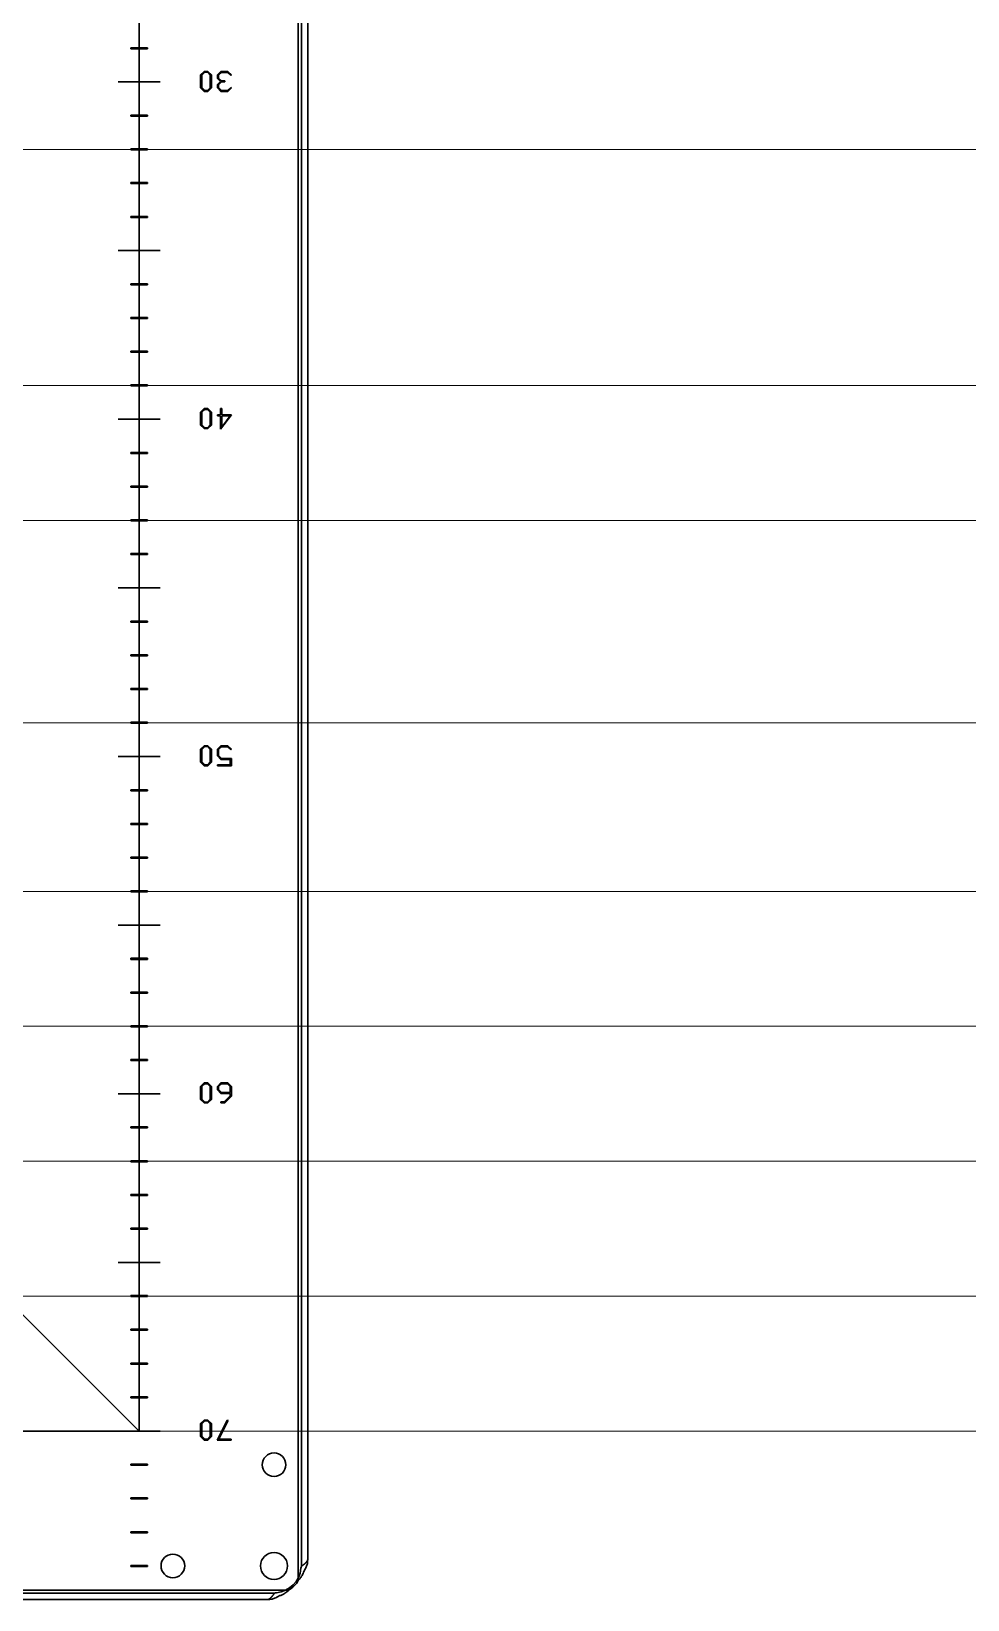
# Model space of a CAD drawing. Header units: millimetres. Extents: x 0 to 53000, y -591 to 24400.
# Drawn here: x 11090.6 to 11368.2, y 2421.8 to 2886.8 of the extents above; entities that cross this region are included whole.
import ezdxf

# ---------------------------------------------------------------- set-up
doc = ezdxf.new("R2010")
doc.units = ezdxf.units.MM
doc.layers.add('КК перф 40х60', color=6, linetype='Continuous', lineweight=30)
doc.layers.add('Основная', color=7, linetype='Continuous', lineweight=30)
doc.layers.add('Привязки', color=2, linetype='Continuous', lineweight=0, plot=False, transparency=0.8)

msp = doc.modelspace()

# ---------------------------------------------------------------- linework, layer by layer
at = {"layer": 'КК перф 40х60'}
for p, q in [((11122.55358, 3121.84891), (11122.55358, 2471.8489)), ((11082.55358, 2511.84891), (11122.55358, 2471.8489)), ((11122.55358, 2471.8489), (10672.55358, 2471.8489))]:
    msp.add_line(p, q, dxfattribs=at)
at = {"layer": 'Основная', "linetype": 'Continuous'}
for p, q in [((11169.75357, 3166.17028), (11169.75357, 2427.52753)), ((11169.75357, 3166.17028), (11169.75357, 2427.52753)), ((11170.65357, 2431.71183), (11170.65357, 3161.98598)), ((11170.65357, 2431.71183), (11170.65357, 3161.98598)), ((11172.55358, 2433.63525), (11172.55358, 3160.06256)), ((11172.55358, 2433.63525), (11172.55358, 3160.06256)), ((11172.55358, 2433.94892), (11172.55358, 3159.74889)), ((11172.55358, 2433.94892), (11172.55358, 3159.74889)), ((11120.05357, 2881.99891), (11120.05357, 2881.6989)), ((11125.05358, 2881.99891), (11120.05357, 2881.99891)), ((11120.05357, 2881.6989), (11125.05358, 2881.6989)), ((11125.05358, 2881.6989), (11125.05358, 2881.99891)), ((11141.84801, 2874.95935), (11140.78809, 2873.91697)), ((11140.78809, 2873.91697), (11140.78809, 2870.09374)), ((11141.1414, 2873.87602), (11142.00829, 2874.74408)), ((11141.1414, 2870.17798), (11141.1414, 2873.87602)), ((11142.96175, 2874.95935), (11141.84801, 2874.95935)), ((11142.00829, 2874.74408), (11142.80032, 2874.74408)), ((11142.80032, 2874.74408), (11143.64497, 2873.89942)), ((11143.99712, 2873.94037), (11142.96175, 2874.95935)), ((11143.64497, 2873.89942), (11143.64497, 2870.15458)), ((11143.99712, 2870.06918), (11143.99712, 2873.94037)), ((11146.81072, 2874.95935), (11145.75079, 2873.91697)), ((11145.75079, 2873.91697), (11145.75079, 2872.9132)), ((11146.10293, 2873.83157), (11146.97334, 2874.68676)), ((11146.10293, 2872.9986), (11146.10293, 2873.83157)), ((11148.87677, 2874.95935), (11146.81072, 2874.95935)), ((11146.97334, 2874.68676), (11148.7153, 2874.68676)), ((11148.7153, 2874.68676), (11149.70152, 2873.76488)), ((11149.8969, 2873.93218), (11148.87677, 2874.95935)), ((11149.70152, 2873.76488), (11149.8969, 2873.93218)), ((11140.78809, 2870.09374), (11141.84919, 2869.04435)), ((11142.00947, 2869.30523), (11141.1414, 2870.17798)), ((11142.79914, 2869.30523), (11142.00947, 2869.30523)), ((11143.64497, 2870.15458), (11142.79914, 2869.30523)), ((11142.95942, 2869.04435), (11143.99712, 2870.06918)), ((11145.75079, 2872.9132), (11146.68086, 2872.00302)), ((11146.68086, 2872.00302), (11145.75079, 2871.09518)), ((11145.75079, 2871.09518), (11145.75079, 2870.09374)), ((11145.75079, 2870.09374), (11146.81189, 2869.04435)), ((11146.97334, 2872.14224), (11146.10293, 2872.9986)), ((11146.10293, 2871.00626), (11146.97334, 2871.86614)), ((11146.10293, 2870.17681), (11146.10293, 2871.00626)), ((11146.97334, 2869.31693), (11146.10293, 2870.17681)), ((11147.94318, 2872.14224), (11146.97334, 2872.14224)), ((11146.97334, 2871.86614), (11147.94318, 2871.86614)), ((11148.71414, 2869.31693), (11146.97334, 2869.31693)), ((11147.94318, 2871.86614), (11147.94318, 2872.14224)), ((11149.70271, 2870.24349), (11148.71414, 2869.31693)), ((11148.87558, 2869.04435), (11149.8969, 2870.0762)), ((11149.8969, 2870.0762), (11149.70271, 2870.24349)), ((11141.84919, 2869.04435), (11142.95942, 2869.04435)), ((11146.81189, 2869.04435), (11148.87558, 2869.04435)), ((11120.05357, 2861.9989), (11120.05357, 2861.69891)), ((11125.05358, 2861.9989), (11120.05357, 2861.9989)), ((11120.05357, 2861.69891), (11125.05358, 2861.69891)), ((11125.05358, 2861.69891), (11125.05358, 2861.9989)), ((11120.05357, 2851.9989), (11120.05357, 2851.69891)), ((11125.05358, 2851.9989), (11120.05357, 2851.9989)), ((11120.05357, 2851.69891), (11125.05358, 2851.69891)), ((11125.05358, 2851.69891), (11125.05358, 2851.9989)), ((11120.05357, 2841.99891), (11120.05357, 2841.6989)), ((11125.05358, 2841.99891), (11120.05357, 2841.99891)), ((11120.05357, 2841.6989), (11125.05358, 2841.6989)), ((11125.05358, 2841.6989), (11125.05358, 2841.99891)), ((11120.05357, 2831.9989), (11120.05357, 2831.69891)), ((11125.05358, 2831.9989), (11120.05357, 2831.9989)), ((11125.05358, 2831.69891), (11125.05358, 2831.9989)), ((11120.05357, 2831.69891), (11125.05358, 2831.69891)), ((11120.05357, 2811.9989), (11120.05357, 2811.6989)), ((11125.05358, 2811.9989), (11120.05357, 2811.9989)), ((11120.05357, 2811.6989), (11125.05358, 2811.6989)), ((11125.05358, 2811.6989), (11125.05358, 2811.9989)), ((11120.05357, 2801.9989), (11120.05357, 2801.6989)), ((11125.05358, 2801.9989), (11120.05357, 2801.9989)), ((11120.05357, 2801.6989), (11125.05358, 2801.6989)), ((11125.05358, 2801.6989), (11125.05358, 2801.9989)), ((11120.05357, 2791.9989), (11120.05357, 2791.6989)), ((11125.05358, 2791.9989), (11120.05357, 2791.9989)), ((11120.05357, 2791.6989), (11125.05358, 2791.6989)), ((11125.05358, 2791.6989), (11125.05358, 2791.9989)), ((11120.05357, 2781.9989), (11120.05357, 2781.6989)), ((11125.05358, 2781.9989), (11120.05357, 2781.9989)), ((11120.05357, 2781.6989), (11125.05358, 2781.6989)), ((11125.05358, 2781.6989), (11125.05358, 2781.9989)), ((11141.84801, 2774.98814), (11140.78809, 2773.94577)), ((11140.78809, 2773.94577), (11140.78809, 2770.12254)), ((11141.1414, 2773.90482), (11142.00829, 2774.77288)), ((11141.1414, 2770.20678), (11141.1414, 2773.90482)), ((11142.96175, 2774.98814), (11141.84801, 2774.98814)), ((11142.00829, 2774.77288), (11142.80032, 2774.77288)), ((11142.80032, 2774.77288), (11143.64497, 2773.92822)), ((11143.99712, 2773.96916), (11142.96175, 2774.98814)), ((11143.64497, 2773.92822), (11143.64497, 2770.18338)), ((11143.99712, 2770.09797), (11143.99712, 2773.96916)), ((11145.81631, 2773.14088), (11145.81631, 2772.86712)), ((11146.70309, 2773.14088), (11145.81631, 2773.14088)), ((11145.81631, 2772.86712), (11146.70309, 2772.86712)), ((11146.70309, 2774.98814), (11146.70309, 2773.14088)), ((11147.0564, 2774.98814), (11146.70309, 2774.98814)), ((11146.70309, 2768.9234), (11149.97764, 2773.14088)), ((11146.70309, 2772.86712), (11146.70309, 2768.9234)), ((11147.0564, 2773.14088), (11147.0564, 2774.98814)), ((11149.97764, 2773.14088), (11147.0564, 2773.14088)), ((11147.0564, 2772.86946), (11149.49797, 2772.86946)), ((11149.49797, 2772.86946), (11147.0564, 2769.46155)), ((11147.0564, 2769.46155), (11147.0564, 2772.86946)), ((11140.78809, 2770.12254), (11141.84919, 2769.07315)), ((11142.00947, 2769.33403), (11141.1414, 2770.20678)), ((11141.84919, 2769.07315), (11142.95942, 2769.07315)), ((11142.79914, 2769.33403), (11142.00947, 2769.33403)), ((11143.64497, 2770.18338), (11142.79914, 2769.33403)), ((11142.95942, 2769.07315), (11143.99712, 2770.09797)), ((11120.05357, 2761.9989), (11120.05357, 2761.69891)), ((11125.05358, 2761.9989), (11120.05357, 2761.9989)), ((11120.05357, 2761.69891), (11125.05358, 2761.69891)), ((11125.05358, 2761.69891), (11125.05358, 2761.9989)), ((11125.05358, 2751.99891), (11120.05357, 2751.99891)), ((11120.05357, 2751.99891), (11120.05357, 2751.6989)), ((11120.05357, 2751.6989), (11125.05358, 2751.6989)), ((11125.05358, 2751.6989), (11125.05358, 2751.99891)), ((11120.05357, 2741.9989), (11120.05357, 2741.69891)), ((11125.05358, 2741.9989), (11120.05357, 2741.9989)), ((11120.05357, 2741.69891), (11125.05358, 2741.69891)), ((11125.05358, 2741.69891), (11125.05358, 2741.9989)), ((11120.05357, 2731.9989), (11120.05357, 2731.6989)), ((11125.05358, 2731.9989), (11120.05357, 2731.9989)), ((11120.05357, 2731.6989), (11125.05358, 2731.6989)), ((11125.05358, 2731.6989), (11125.05358, 2731.9989)), ((11120.05357, 2711.99891), (11120.05357, 2711.6989)), ((11125.05358, 2711.99891), (11120.05357, 2711.99891)), ((11120.05357, 2711.6989), (11125.05358, 2711.6989)), ((11125.05358, 2711.6989), (11125.05358, 2711.99891)), ((11120.05357, 2701.9989), (11120.05357, 2701.6989)), ((11125.05358, 2701.9989), (11120.05357, 2701.9989)), ((11120.05357, 2701.6989), (11125.05358, 2701.6989)), ((11125.05358, 2701.6989), (11125.05358, 2701.9989)), ((11120.05357, 2691.9989), (11120.05357, 2691.69891)), ((11125.05358, 2691.9989), (11120.05357, 2691.9989)), ((11120.05357, 2691.69891), (11125.05358, 2691.69891)), ((11125.05358, 2691.69891), (11125.05358, 2691.9989)), ((11120.05357, 2681.99891), (11120.05357, 2681.69891)), ((11125.05358, 2681.99891), (11120.05357, 2681.99891)), ((11120.05357, 2681.69891), (11125.05358, 2681.69891)), ((11125.05358, 2681.69891), (11125.05358, 2681.99891)), ((11141.84801, 2675.01694), (11140.78809, 2673.97456)), ((11140.78809, 2673.97456), (11140.78809, 2670.15133)), ((11141.1414, 2673.93361), (11142.00829, 2674.80168)), ((11141.1414, 2670.23557), (11141.1414, 2673.93361)), ((11142.96175, 2675.01694), (11141.84801, 2675.01694)), ((11142.00829, 2674.80168), (11142.80032, 2674.80168)), ((11142.80032, 2674.80168), (11143.64497, 2673.95702)), ((11143.99712, 2673.99796), (11142.96175, 2675.01694)), ((11143.64497, 2673.95702), (11143.64497, 2670.21218)), ((11143.99712, 2670.12678), (11143.99712, 2673.99796)), ((11146.81072, 2675.01694), (11145.75079, 2673.97222)), ((11145.75079, 2673.97222), (11145.75079, 2672.022)), ((11146.10293, 2673.88916), (11146.97334, 2674.74436)), ((11146.10293, 2672.11443), (11146.10293, 2673.88916)), ((11148.87677, 2675.01694), (11146.81072, 2675.01694)), ((11146.97334, 2674.74436), (11148.7153, 2674.74436)), ((11148.7153, 2674.74436), (11149.70152, 2673.82247)), ((11149.8969, 2673.98977), (11148.87677, 2675.01694)), ((11149.70152, 2673.82247), (11149.8969, 2673.98977)), ((11140.78809, 2670.15133), (11141.84919, 2669.10194)), ((11142.00947, 2669.36282), (11141.1414, 2670.23557)), ((11141.84919, 2669.10194), (11142.95942, 2669.10194)), ((11142.79914, 2669.36282), (11142.00947, 2669.36282)), ((11143.64497, 2670.21218), (11142.79914, 2669.36282)), ((11142.95942, 2669.10194), (11143.99712, 2670.12678)), ((11145.75079, 2672.022), (11146.80955, 2670.97377)), ((11145.81631, 2669.37336), (11145.81631, 2669.10194)), ((11149.55999, 2669.37336), (11145.81631, 2669.37336)), ((11145.81631, 2669.10194), (11149.9121, 2669.10194)), ((11146.97334, 2671.25806), (11146.10293, 2672.11443)), ((11146.80955, 2670.97377), (11149.55999, 2670.97377)), ((11149.9121, 2671.25806), (11146.97334, 2671.25806)), ((11149.55999, 2670.97377), (11149.55999, 2669.37336)), ((11149.9121, 2669.10194), (11149.9121, 2671.25806)), ((11120.05357, 2661.99891), (11120.05357, 2661.6989)), ((11125.05358, 2661.99891), (11120.05357, 2661.99891)), ((11120.05357, 2661.6989), (11125.05358, 2661.6989)), ((11125.05358, 2661.6989), (11125.05358, 2661.99891)), ((11125.05358, 2651.9989), (11120.05357, 2651.9989)), ((11120.05357, 2651.9989), (11120.05357, 2651.6989)), ((11120.05357, 2651.6989), (11125.05358, 2651.6989)), ((11125.05358, 2651.6989), (11125.05358, 2651.9989)), ((11120.05357, 2641.9989), (11120.05357, 2641.69891)), ((11125.05358, 2641.9989), (11120.05357, 2641.9989)), ((11120.05357, 2641.69891), (11125.05358, 2641.69891)), ((11125.05358, 2641.69891), (11125.05358, 2641.9989)), ((11120.05357, 2631.99891), (11120.05357, 2631.6989)), ((11125.05358, 2631.99891), (11120.05357, 2631.99891)), ((11125.05358, 2631.6989), (11125.05358, 2631.99891)), ((11120.05357, 2631.6989), (11125.05358, 2631.6989)), ((11120.05357, 2611.9989), (11120.05357, 2611.69891)), ((11125.05358, 2611.9989), (11120.05357, 2611.9989)), ((11120.05357, 2611.69891), (11125.05358, 2611.69891)), ((11125.05358, 2611.69891), (11125.05358, 2611.9989)), ((11120.05357, 2601.99891), (11120.05357, 2601.6989)), ((11125.05358, 2601.99891), (11120.05357, 2601.99891)), ((11120.05357, 2601.6989), (11125.05358, 2601.6989)), ((11125.05358, 2601.6989), (11125.05358, 2601.99891)), ((11120.05357, 2591.9989), (11120.05357, 2591.69891)), ((11125.05358, 2591.9989), (11120.05357, 2591.9989)), ((11120.05357, 2591.69891), (11125.05358, 2591.69891)), ((11125.05358, 2591.69891), (11125.05358, 2591.9989)), ((11120.05357, 2581.99891), (11120.05357, 2581.69891)), ((11125.05358, 2581.99891), (11120.05357, 2581.99891)), ((11120.05357, 2581.69891), (11125.05358, 2581.69891)), ((11125.05358, 2581.69891), (11125.05358, 2581.99891)), ((11141.84801, 2575.04575), (11140.78809, 2574.00337)), ((11140.78809, 2574.00337), (11140.78809, 2570.18014)), ((11141.1414, 2573.96242), (11142.00829, 2574.83048)), ((11141.1414, 2570.26437), (11141.1414, 2573.96242)), ((11142.96175, 2575.04575), (11141.84801, 2575.04575)), ((11142.00829, 2574.83048), (11142.80032, 2574.83048)), ((11142.80032, 2574.83048), (11143.64497, 2573.98581)), ((11143.99712, 2574.02676), (11142.96175, 2575.04575)), ((11143.64497, 2573.98581), (11143.64497, 2570.24097)), ((11143.99712, 2570.15557), (11143.99712, 2574.02676)), ((11146.81072, 2575.04575), (11145.75079, 2574.00337)), ((11145.75079, 2574.00337), (11145.75079, 2572.99959)), ((11145.75079, 2572.99959), (11146.81189, 2571.95253)), ((11146.10293, 2573.96242), (11146.9745, 2574.83048)), ((11146.10293, 2573.12008), (11146.10293, 2573.96242)), ((11146.97568, 2572.25203), (11146.10293, 2573.12008)), ((11148.87677, 2575.04575), (11146.81072, 2575.04575)), ((11146.81189, 2571.95253), (11149.55999, 2571.95253)), ((11146.9745, 2574.83048), (11148.7153, 2574.83048)), ((11149.55999, 2572.25203), (11146.97568, 2572.25203)), ((11148.7153, 2574.83048), (11149.55999, 2573.98581)), ((11149.9121, 2574.02676), (11148.87677, 2575.04575)), ((11149.55999, 2573.98581), (11149.55999, 2572.25203)), ((11149.55999, 2571.95253), (11149.55999, 2571.18274)), ((11149.9121, 2571.09266), (11149.9121, 2574.02676)), ((11140.78809, 2570.18014), (11141.84919, 2569.13075)), ((11142.00947, 2569.39162), (11141.1414, 2570.26437)), ((11141.84919, 2569.13075), (11142.95942, 2569.13075)), ((11142.79914, 2569.39162), (11142.00947, 2569.39162)), ((11143.64497, 2570.24097), (11142.79914, 2569.39162)), ((11142.95942, 2569.13075), (11143.99712, 2570.15557)), ((11146.76978, 2569.40333), (11146.76978, 2569.13075)), ((11147.76067, 2569.40333), (11146.76978, 2569.40333)), ((11146.76978, 2569.13075), (11147.92095, 2569.13075)), ((11149.55999, 2571.18274), (11147.76067, 2569.40333)), ((11147.92095, 2569.13075), (11149.9121, 2571.09266)), ((11125.05358, 2561.9989), (11120.05357, 2561.9989)), ((11120.05357, 2561.9989), (11120.05357, 2561.69891)), ((11120.05357, 2561.69891), (11125.05358, 2561.69891)), ((11125.05358, 2561.69891), (11125.05358, 2561.9989)), ((11120.05357, 2551.99891), (11120.05357, 2551.6989)), ((11125.05358, 2551.99891), (11120.05357, 2551.99891)), ((11120.05357, 2551.6989), (11125.05358, 2551.6989)), ((11125.05358, 2551.6989), (11125.05358, 2551.99891)), ((11120.05357, 2541.9989), (11120.05357, 2541.69891)), ((11125.05358, 2541.9989), (11120.05357, 2541.9989)), ((11120.05357, 2541.69891), (11125.05358, 2541.69891)), ((11125.05358, 2541.69891), (11125.05358, 2541.9989)), ((11120.05357, 2531.99891), (11120.05357, 2531.69889)), ((11125.05358, 2531.99891), (11120.05357, 2531.99891)), ((11120.05357, 2531.69889), (11125.05358, 2531.69889)), ((11125.05358, 2531.69889), (11125.05358, 2531.99891)), ((11120.05357, 2511.9989), (11120.05357, 2511.69891)), ((11125.05358, 2511.9989), (11120.05357, 2511.9989)), ((11120.05357, 2511.69891), (11125.05358, 2511.69891)), ((11125.05358, 2511.69891), (11125.05358, 2511.9989)), ((11125.05358, 2501.99891), (11120.05357, 2501.99891)), ((11120.05357, 2501.99891), (11120.05357, 2501.69889)), ((11125.05358, 2501.69889), (11125.05358, 2501.99891)), ((11120.05357, 2501.69889), (11125.05358, 2501.69889)), ((11120.05357, 2491.99889), (11120.05357, 2491.6989)), ((11125.05358, 2491.99889), (11120.05357, 2491.99889)), ((11120.05357, 2491.6989), (11125.05358, 2491.6989)), ((11125.05358, 2491.6989), (11125.05358, 2491.99889)), ((11120.05357, 2481.9989), (11120.05357, 2481.69891)), ((11125.05358, 2481.9989), (11120.05357, 2481.9989)), ((11120.05357, 2481.69891), (11125.05358, 2481.69891)), ((11125.05358, 2481.69891), (11125.05358, 2481.9989)), ((11141.84801, 2475.07454), (11140.78809, 2474.03215)), ((11140.78809, 2474.03215), (11140.78809, 2470.20892)), ((11141.1414, 2473.99123), (11142.00829, 2474.85928)), ((11141.1414, 2470.29318), (11141.1414, 2473.99123)), ((11142.96175, 2475.07454), (11141.84801, 2475.07454)), ((11142.00829, 2474.85928), (11142.80032, 2474.85928)), ((11142.80032, 2474.85928), (11143.64497, 2474.01462)), ((11143.99712, 2474.05557), (11142.96175, 2475.07454)), ((11143.64497, 2474.01462), (11143.64497, 2470.26978)), ((11143.99712, 2470.18437), (11143.99712, 2474.05557)), ((11148.68607, 2475.07454), (11145.71102, 2469.15953)), ((11146.14154, 2469.43213), (11148.95163, 2474.96809)), ((11148.95163, 2474.96809), (11148.68607, 2475.07454)), ((11140.78809, 2470.20892), (11141.84919, 2469.15953)), ((11142.00947, 2469.42041), (11141.1414, 2470.29318)), ((11141.84919, 2469.15953), (11142.95942, 2469.15953)), ((11142.79914, 2469.42041), (11142.00947, 2469.42041)), ((11143.64497, 2470.26978), (11142.79914, 2469.42041)), ((11142.95942, 2469.15953), (11143.99712, 2470.18437)), ((11145.71102, 2469.15953), (11149.85011, 2469.15953)), ((11149.85011, 2469.43213), (11146.14154, 2469.43213)), ((11149.85011, 2469.15953), (11149.85011, 2469.43213)), ((11120.05357, 2461.99889), (11120.05357, 2461.6989)), ((11125.05358, 2461.99889), (11120.05357, 2461.99889)), ((11120.05357, 2461.6989), (11125.05358, 2461.6989)), ((11125.05358, 2461.6989), (11125.05358, 2461.99889)), ((11120.05357, 2451.9989), (11120.05357, 2451.69891)), ((11125.05358, 2451.9989), (11120.05357, 2451.9989)), ((11120.05357, 2451.69891), (11125.05358, 2451.69891)), ((11125.05358, 2451.69891), (11125.05358, 2451.9989)), ((11120.05357, 2441.99891), (11120.05357, 2441.69889)), ((11125.05358, 2441.99891), (11120.05357, 2441.99891)), ((11120.05357, 2441.69889), (11125.05358, 2441.69889)), ((11125.05358, 2441.69889), (11125.05358, 2441.99891)), ((11120.05357, 2431.99889), (11120.05357, 2431.6989)), ((11125.05358, 2431.99889), (11120.05357, 2431.99889)), ((11125.05358, 2431.6989), (11125.05358, 2431.99889)), ((11120.05357, 2431.6989), (11125.05358, 2431.6989)), ((11166.87493, 2424.64889), (10628.23223, 2424.64889)), ((11166.87493, 2424.64889), (10628.23223, 2424.64889)), ((10632.41653, 2423.74889), (11162.69062, 2423.74889)), ((10632.41653, 2423.74889), (11162.69062, 2423.74889)), ((10634.33991, 2421.8489), (11160.76724, 2421.8489)), ((10634.33991, 2421.8489), (11160.76724, 2421.8489)), ((10634.65358, 2421.8489), (11160.46329, 2421.8489)), ((10634.65358, 2421.8489), (11160.46329, 2421.8489))]:
    msp.add_line(p, q, dxfattribs=at)
at = {"layer": 'Основная'}
for p, q in [((11116.30358, 2871.8489), (11128.80358, 2871.8489)), ((11116.30358, 2821.8489), (11128.80358, 2821.8489)), ((11116.30358, 2771.8489), (11128.80358, 2771.8489)), ((11116.30358, 2721.8489), (11128.80358, 2721.8489)), ((11116.30358, 2671.84891), (11128.80358, 2671.84891)), ((11116.30358, 2621.84891), (11128.80358, 2621.84891)), ((11116.30358, 2571.84891), (11128.80358, 2571.84891)), ((11116.30358, 2521.84891), (11128.80358, 2521.84891)), ((11116.30358, 2471.84891), (11128.80358, 2471.84891))]:
    msp.add_line(p, q, dxfattribs=at)
at = {"layer": 'Основная', "linetype": 'Continuous'}
for centre, radius in [((11162.55358, 2461.8489), 3.5), ((11162.55358, 2461.8489), 3.5), ((11132.55358, 2431.8489), 3.5), ((11132.55358, 2431.8489), 3.5), ((11162.55358, 2431.8489), 4), ((11162.55358, 2431.8489), 4), ((11162.55358, 2431.8489), 4), ((11162.55358, 2431.8489), 4)]:
    msp.add_circle(centre, radius, dxfattribs=at)
for centre, radius, start, end in [((11162.55358, 2431.8489), 8, 274.9680091, 355.0319909), ((11162.55358, 2431.8489), 8, 274.9680091, 355.0319909), ((11162.84358, 2431.5589), 8, 300.2597234, 329.7402766), ((11162.84358, 2431.5589), 8, 300.2597234, 329.7402766), ((11172.51601, 2430.98291), 2, 158.6251722, 175.0319909), ((11172.51601, 2430.98291), 2, 158.6251722, 175.0319909), ((11163.41957, 2421.88647), 2, 94.9680091, 111.3748278), ((11163.41957, 2421.88647), 2, 94.9680091, 111.3748278)]:
    msp.add_arc(centre, radius, start, end, dxfattribs=at)
for points, knots in [([(11170.65357, 2431.71183), (11170.71476, 2431.7577), (11170.80654, 2431.82649), (11170.928, 2431.91819), (11171.01846, 2431.98693), (11171.10804, 2432.05569), (11171.19658, 2432.12442), (11171.28383, 2432.19318), (11171.36963, 2432.26191), (11171.45374, 2432.33069), (11171.536, 2432.39944), (11171.61622, 2432.46818), (11171.69419, 2432.53691), (11171.76974, 2432.60566), (11171.84266, 2432.67442), (11171.91284, 2432.74317), (11171.98008, 2432.81189), (11172.0442, 2432.88066), (11172.10512, 2432.9494), (11172.16262, 2433.01817), (11172.21665, 2433.08691), (11172.26701, 2433.15564), (11172.31359, 2433.22439), (11172.35637, 2433.29314), (11172.3951, 2433.3619), (11172.42986, 2433.43065), (11172.4604, 2433.49938), (11172.4868, 2433.56813), (11172.50888, 2433.63689), (11172.52667, 2433.70564), (11172.54001, 2433.7744), (11172.55098, 2433.85545), (11172.5526, 2433.91364), (11172.55358, 2433.94892)], [0, 0, 0, 0, 0.061496703, 0.092230351, 0.122966846, 0.153699918, 0.184425596, 0.215158567, 0.245893305, 0.276621049, 0.307352626, 0.338089429, 0.368817703, 0.399551418, 0.430282148, 0.461015953, 0.491743078, 0.522474047, 0.553206781, 0.583937695, 0.614673175, 0.645399355, 0.676131928, 0.70686479, 0.737596402, 0.768330775, 0.799056925, 0.829791094, 0.860522439, 0.891255148, 0.921988254, 0.952716725, 1, 1, 1, 1]), ([(11170.65357, 2431.71183), (11170.71476, 2431.7577), (11170.80654, 2431.82649), (11170.928, 2431.91819), (11171.01846, 2431.98693), (11171.10804, 2432.05569), (11171.19658, 2432.12442), (11171.28383, 2432.19318), (11171.36963, 2432.26191), (11171.45374, 2432.33069), (11171.536, 2432.39944), (11171.61622, 2432.46818), (11171.69419, 2432.53691), (11171.76974, 2432.60566), (11171.84266, 2432.67442), (11171.91284, 2432.74317), (11171.98008, 2432.81189), (11172.0442, 2432.88066), (11172.10512, 2432.9494), (11172.16262, 2433.01817), (11172.21665, 2433.08691), (11172.26701, 2433.15564), (11172.31359, 2433.22439), (11172.35637, 2433.29314), (11172.3951, 2433.3619), (11172.42986, 2433.43065), (11172.4604, 2433.49938), (11172.4868, 2433.56813), (11172.50888, 2433.63689), (11172.52667, 2433.70564), (11172.54001, 2433.7744), (11172.55098, 2433.85545), (11172.5526, 2433.91364), (11172.55358, 2433.94892)], [0, 0, 0, 0, 0.061496703, 0.092230351, 0.122966846, 0.153699918, 0.184425596, 0.215158567, 0.245893305, 0.276621049, 0.307352626, 0.338089429, 0.368817703, 0.399551418, 0.430282148, 0.461015953, 0.491743078, 0.522474047, 0.553206781, 0.583937695, 0.614673175, 0.645399355, 0.676131928, 0.70686479, 0.737596402, 0.768330775, 0.799056925, 0.829791094, 0.860522439, 0.891255148, 0.921988254, 0.952716725, 1, 1, 1, 1]), ([(11171.44374, 2430.29891), (11171.63333, 2430.62716), (11172.01221, 2431.28314), (11172.44742, 2432.39445), (11172.51454, 2433.17893), (11172.55358, 2433.63525)], [0, 0, 0, 0, 0.295276058, 0.590082674, 1, 1, 1, 1]), ([(11171.44374, 2430.29891), (11171.63333, 2430.62716), (11172.01221, 2431.28314), (11172.44742, 2432.39445), (11172.51454, 2433.17893), (11172.55358, 2433.63525)], [0, 0, 0, 0, 0.295276058, 0.590082674, 1, 1, 1, 1]), ([(11169.75357, 2427.52753), (11169.95466, 2427.75792), (11170.35678, 2428.2186), (11170.98938, 2429.11364), (11171.26992, 2429.84548), (11171.44374, 2430.29891)], [0, 0, 0, 0, 0.275666918, 0.551216233, 1, 1, 1, 1]), ([(11169.75357, 2427.52753), (11169.95466, 2427.75792), (11170.35678, 2428.2186), (11170.98938, 2429.11364), (11171.26992, 2429.84548), (11171.44374, 2430.29891)], [0, 0, 0, 0, 0.275666918, 0.551216233, 1, 1, 1, 1]), ([(11160.46329, 2421.8489), (11160.50904, 2421.85053), (11160.57765, 2421.85297), (11160.66908, 2421.86822), (11160.73761, 2421.88359), (11160.8062, 2421.90348), (11160.87474, 2421.92761), (11160.94328, 2421.95604), (11161.01187, 2421.9886), (11161.08039, 2422.02537), (11161.14899, 2422.06606), (11161.21752, 2422.11077), (11161.28606, 2422.15928), (11161.35465, 2422.21147), (11161.4232, 2422.26729), (11161.49172, 2422.3266), (11161.56032, 2422.38916), (11161.62885, 2422.45495), (11161.69744, 2422.52374), (11161.76597, 2422.59542), (11161.83453, 2422.66977), (11161.90306, 2422.74668), (11161.97165, 2422.82587), (11162.04017, 2422.90729), (11162.10877, 2422.9906), (11162.17731, 2423.07572), (11162.24585, 2423.16243), (11162.31443, 2423.25048), (11162.38297, 2423.33973), (11162.45152, 2423.42992), (11162.5201, 2423.52084), (11162.59977, 2423.62718), (11162.65663, 2423.70335), (11162.69062, 2423.74889)], [0, 0, 0, 0, 0.061598475, 0.092376479, 0.12315594, 0.153938957, 0.18471734, 0.215495391, 0.2462769, 0.277055879, 0.307837045, 0.33861819, 0.369397047, 0.400178145, 0.430955511, 0.461738092, 0.492517151, 0.523294834, 0.554079486, 0.584858877, 0.615635863, 0.646415595, 0.677197353, 0.707977163, 0.738756424, 0.769534451, 0.800313497, 0.831097944, 0.861876802, 0.892655212, 0.923438513, 0.954217732, 1, 1, 1, 1]), ([(11160.46329, 2421.8489), (11160.50904, 2421.85053), (11160.57765, 2421.85297), (11160.66908, 2421.86822), (11160.73761, 2421.88359), (11160.8062, 2421.90348), (11160.87474, 2421.92761), (11160.94328, 2421.95604), (11161.01187, 2421.9886), (11161.08039, 2422.02537), (11161.14899, 2422.06606), (11161.21752, 2422.11077), (11161.28606, 2422.15928), (11161.35465, 2422.21147), (11161.4232, 2422.26729), (11161.49172, 2422.3266), (11161.56032, 2422.38916), (11161.62885, 2422.45495), (11161.69744, 2422.52374), (11161.76597, 2422.59542), (11161.83453, 2422.66977), (11161.90306, 2422.74668), (11161.97165, 2422.82587), (11162.04017, 2422.90729), (11162.10877, 2422.9906), (11162.17731, 2423.07572), (11162.24585, 2423.16243), (11162.31443, 2423.25048), (11162.38297, 2423.33973), (11162.45152, 2423.42992), (11162.5201, 2423.52084), (11162.59977, 2423.62718), (11162.65663, 2423.70335), (11162.69062, 2423.74889)], [0, 0, 0, 0, 0.061598475, 0.092376479, 0.12315594, 0.153938957, 0.18471734, 0.215495391, 0.2462769, 0.277055879, 0.307837045, 0.33861819, 0.369397047, 0.400178145, 0.430955511, 0.461738092, 0.492517151, 0.523294834, 0.554079486, 0.584858877, 0.615635863, 0.646415595, 0.677197353, 0.707977163, 0.738756424, 0.769534451, 0.800313497, 0.831097944, 0.861876802, 0.892655212, 0.923438513, 0.954217732, 1, 1, 1, 1]), ([(11160.76724, 2421.8489), (11161.09549, 2421.86962), (11161.75148, 2421.91102), (11162.86278, 2422.25904), (11163.64727, 2422.7014), (11164.10358, 2422.95871)], [0, 0, 0, 0, 0.295274865, 0.590082953, 1, 1, 1, 1]), ([(11160.76724, 2421.8489), (11161.09549, 2421.86962), (11161.75148, 2421.91102), (11162.86278, 2422.25904), (11163.64727, 2422.7014), (11164.10358, 2422.95871)], [0, 0, 0, 0, 0.295274865, 0.590082953, 1, 1, 1, 1]), ([(11164.10358, 2422.95871), (11164.38326, 2423.06166), (11164.94278, 2423.2676), (11165.89539, 2423.79142), (11166.50084, 2424.32142), (11166.87493, 2424.64889)], [0, 0, 0, 0, 0.2763603285, 0.5528809945, 1, 1, 1, 1]), ([(11164.10358, 2422.95871), (11164.38326, 2423.06166), (11164.94278, 2423.2676), (11165.89539, 2423.79142), (11166.50084, 2424.32142), (11166.87493, 2424.64889)], [0, 0, 0, 0, 0.2763603285, 0.5528809945, 1, 1, 1, 1])]:
    msp.add_open_spline(points, degree=3, knots=knots, dxfattribs=at)
at = {"layer": 'Привязки'}
for p, q in [((13378.18473, 2851.8489), (10477.05745, 2851.8489)), ((10675.05358, 2851.8489), (11120.05357, 2851.8489)), ((13378.18473, 2781.8489), (10477.05745, 2781.8489)), ((10675.05358, 2781.8489), (11120.05357, 2781.8489)), ((13378.18473, 2741.8489), (10477.05745, 2741.8489)), ((10675.05358, 2741.8489), (11120.05357, 2741.8489)), ((13378.18473, 2681.84891), (10477.05745, 2681.84891)), ((10675.05358, 2681.84891), (11120.05357, 2681.84891)), ((13378.18473, 2631.84891), (10477.05745, 2631.84891)), ((10675.05358, 2631.84891), (11120.05357, 2631.84891)), ((13378.18473, 2591.84891), (10477.05745, 2591.84891)), ((10675.05358, 2591.84891), (11120.05357, 2591.84891)), ((13378.18473, 2551.84891), (10477.05745, 2551.84891)), ((10675.05358, 2551.84891), (11120.05357, 2551.84891)), ((13378.18473, 2511.84891), (10477.05745, 2511.84891)), ((13378.18473, 2471.84891), (10477.05745, 2471.84891))]:
    msp.add_line(p, q, dxfattribs=at)

doc.saveas('drawing.dxf')
